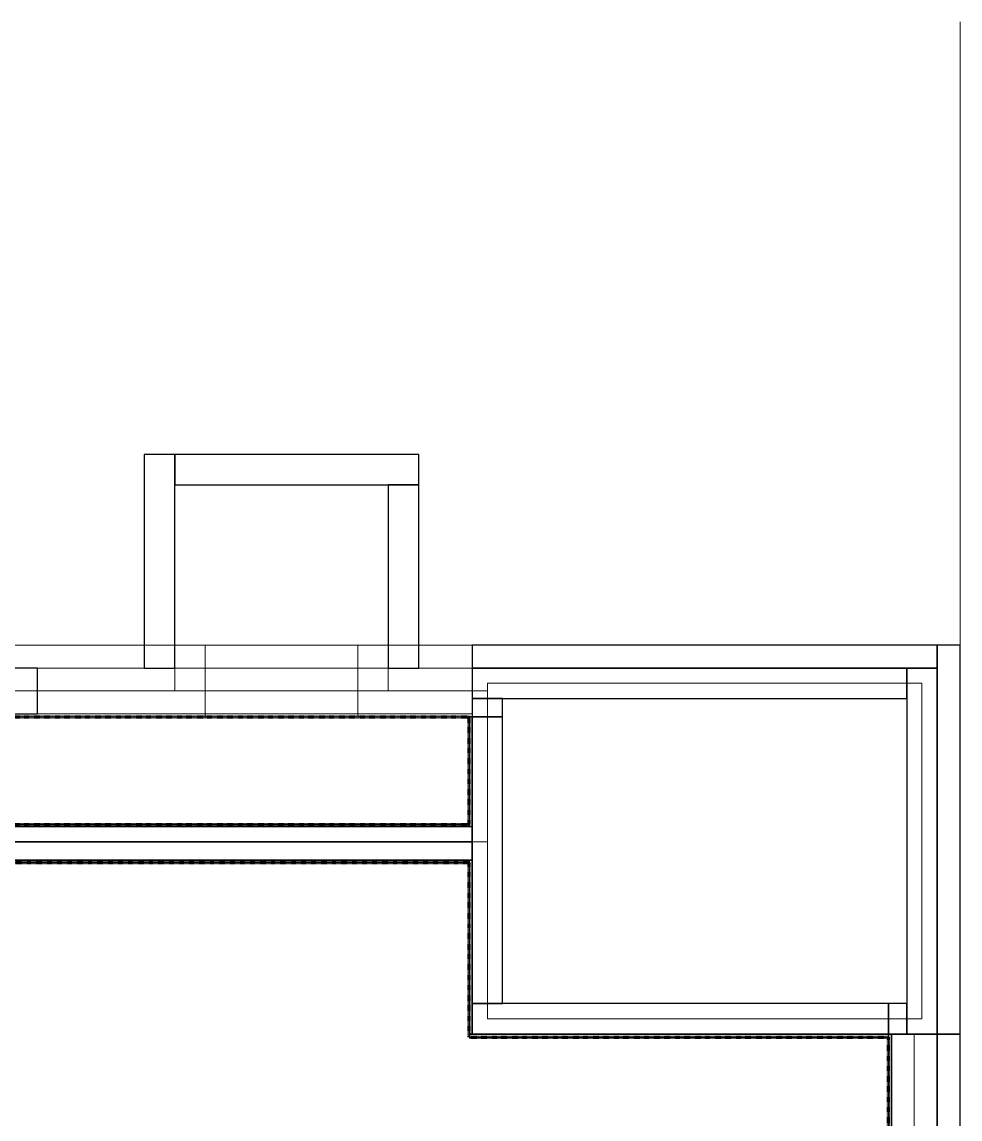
# Model space of a CAD drawing. Header units: millimetres. Extents: x -5300 to 98858, y -5196 to 93886.
# Drawn here: x 9648 to 15800, y 86693 to 93886 of the extents above; entities that cross this region are included whole.
import ezdxf

# ---------------------------------------------------------------- set-up
doc = ezdxf.new("R2010")
doc.units = ezdxf.units.MM
doc.linetypes.add('Штрих', pattern=[6.35, 3.175, -3.175])
doc.linetypes.add('Штрих_2_', pattern=[6.35, 3.175, -3.175])
for name, color, linetype, lineweight, true_color in [('_Разделитель помещений_', 4, 'Штрих', 70, 0x00ffff), ('Колонны', 7, 'Continuous', 18, 0x7f7f7f), ('Обобщенные модели', 7, 'Continuous', 18, 0x7f7f7f), ('Перекрытия', 7, 'Continuous', 18, 0x7f7f7f), ('Стены', 7, 'Continuous', 18, 0x7f7f7f), ('Стены разрез', 7, 'Continuous', 50, 0x7f7f7f)]:
    doc.layers.add(name, color=color, linetype=linetype, lineweight=lineweight, true_color=true_color)
doc.layers.add('Генплан', color=7, linetype='Continuous', lineweight=9)

# ---------------------------------------------------------------- blocks, each defined once
blk = doc.blocks.new('ПЕР-003 - ПЕР-003-240210-Подвал')
at = {"layer": 'Перекрытия', "color": 254, "true_color": 0xd4d4d4}
for p, q in [((12600, 89650), (-150, 89650)), ((-150, 89650), (12600, 89650)), ((12600, 87250), (12600, 89650)), ((12600, 89650), (12600, 87250)), ((12600, 89650), (12600, 89650)), ((15650, 87250), (12600, 87250)), ((12600, 87250), (15650, 87250)), ((12600, 87250), (12600, 87250)), ((15650, 83450), (15650, 87250)), ((15650, 87250), (15650, 83450)), ((15650, 87250), (15650, 87250))]:
    blk.add_line(p, q, dxfattribs=at)
blk = doc.blocks.new('СТН-02 - СТН-02 2-240958-Подвал')
at = {"layer": 'Стены', "color": 254, "true_color": 0xd4d4d4}
blk.add_line((0, 89500), (12700, 89500), dxfattribs=at)
blk = doc.blocks.new('СТН-02 - СТН-02-240951-Подвал')
at = {"layer": 'Стены', "color": 254, "true_color": 0xd4d4d4}
for p, q in [((-150, 89800), (12600, 89800)), ((-150, 89800), (12600, 89800)), ((-150, 89800), (10450, 89800)), ((10650, 89800), (10450, 89800)), ((10450, 89800), (10450, 89650)), ((10450, 89650), (10450, 89800)), ((10450, 89800), (10450, 89800)), ((10450, 89650), (10450, 89800)), ((10650, 89800), (10450, 89800)), ((10450, 89800), (10450, 89800)), ((10650, 89800), (10650, 89650)), ((10650, 89800), (10650, 89800)), ((10650, 89800), (10650, 89650)), ((10650, 89650), (10650, 89800)), ((10650, 89800), (12050, 89800)), ((10650, 89800), (10650, 89800)), ((10850, 89800), (10850, 89800)), ((10850, 89800), (10850, 89650)), ((10850, 89650), (10850, 89800)), ((10850, 89800), (11850, 89800)), ((10850, 89650), (10850, 89800)), ((11850, 89800), (10850, 89800)), ((10850, 89800), (10850, 89650)), ((10850, 89800), (10850, 89800)), ((10850, 89800), (11850, 89800)), ((11850, 89800), (10850, 89800)), ((11850, 89800), (11850, 89650)), ((11850, 89800), (11850, 89800)), ((11850, 89800), (11850, 89650)), ((11850, 89650), (11850, 89800)), ((11850, 89650), (11850, 89800)), ((11850, 89800), (11850, 89800)), ((12250, 89800), (12050, 89800)), ((12050, 89800), (12050, 89650)), ((12050, 89650), (12050, 89800)), ((12050, 89800), (12050, 89800)), ((12050, 89650), (12050, 89800)), ((12250, 89800), (12050, 89800)), ((12050, 89800), (12050, 89800)), ((12250, 89800), (12250, 89650)), ((12250, 89800), (12250, 89800)), ((12250, 89800), (12250, 89650)), ((12250, 89650), (12250, 89800)), ((12250, 89800), (12600, 89800)), ((12250, 89800), (12250, 89800)), ((12600, 89800), (12600, 89650)), ((12600, 89800), (12600, 89800)), ((12600, 89650), (12600, 89800)), ((12600, 89650), (12600, 89800)), ((12600, 89800), (12600, 89800)), ((-150, 89650), (12600, 89650)), ((-150, 89650), (10450, 89650)), ((12600, 89650), (-150, 89650)), ((9750, 89650), (12600, 89650)), ((9750, 89350), (9750, 89650)), ((9750, 89650), (9750, 89650)), ((9750, 89650), (9750, 89350)), ((9750, 89650), (9750, 89350)), ((12600, 89650), (9750, 89650)), ((9750, 89650), (9750, 89650)), ((12600, 89650), (9750, 89650)), ((10650, 89650), (10450, 89650)), ((10450, 89650), (10450, 89650)), ((10450, 89650), (10650, 89650)), ((10450, 89650), (10450, 89650)), ((10650, 89650), (12050, 89650)), ((10650, 89650), (10650, 89650)), ((10650, 89650), (10650, 89650)), ((10850, 89650), (10850, 89650)), ((10850, 89650), (11850, 89650)), ((11850, 89650), (10850, 89650)), ((10850, 89650), (10850, 89650)), ((11850, 89650), (10850, 89650)), ((10850, 89650), (11850, 89650)), ((10850, 89650), (10850, 89650)), ((10850, 89650), (10850, 89350)), ((10850, 89350), (10850, 89650)), ((10850, 89650), (11850, 89650)), ((10850, 89350), (10850, 89650)), ((11850, 89650), (10850, 89650)), ((10850, 89650), (10850, 89350)), ((10850, 89650), (11850, 89650)), ((11850, 89650), (10850, 89650)), ((10850, 89650), (10850, 89650)), ((11850, 89650), (11850, 89650)), ((11850, 89650), (11850, 89650)), ((11850, 89650), (11850, 89350)), ((11850, 89650), (11850, 89650)), ((11850, 89650), (11850, 89350)), ((11850, 89350), (11850, 89650)), ((11850, 89350), (11850, 89650)), ((11850, 89650), (11850, 89650)), ((12250, 89650), (12050, 89650)), ((12050, 89650), (12050, 89650)), ((12050, 89650), (12250, 89650)), ((12050, 89650), (12050, 89650)), ((12250, 89650), (12600, 89650)), ((12250, 89650), (12250, 89650)), ((12250, 89650), (12250, 89650)), ((12600, 89650), (12600, 89650)), ((12600, 89650), (12600, 89650)), ((12600, 89650), (12600, 89350)), ((12600, 89350), (12600, 89650)), ((12600, 89650), (12600, 89650)), ((12600, 89350), (12600, 89650)), ((12600, 89650), (12600, 89650)), ((170, 89350), (12600, 89350)), ((12600, 89350), (170, 89350)), ((12600, 89350), (170, 89350)), ((9750, 89350), (12600, 89350)), ((9750, 89350), (12600, 89350)), ((9750, 89350), (9750, 89350)), ((12600, 89350), (9750, 89350)), ((9750, 89350), (9750, 89350)), ((10850, 89350), (10850, 89350)), ((10850, 89350), (11850, 89350)), ((11850, 89350), (10850, 89350)), ((10850, 89350), (10850, 89350)), ((11850, 89350), (10850, 89350)), ((10850, 89350), (11850, 89350)), ((10850, 89350), (10850, 89350)), ((10850, 89350), (10850, 89330)), ((10850, 89330), (10850, 89350)), ((10850, 89350), (11850, 89350)), ((10850, 89330), (10850, 89350)), ((11850, 89350), (10850, 89350)), ((10850, 89350), (10850, 89330)), ((10850, 89350), (11850, 89350)), ((11850, 89350), (10850, 89350)), ((10850, 89350), (10850, 89350)), ((11850, 89350), (11850, 89350)), ((11850, 89350), (11850, 89350)), ((11850, 89350), (11850, 89330)), ((11850, 89350), (11850, 89350)), ((11850, 89350), (11850, 89330)), ((11850, 89330), (11850, 89350)), ((11850, 89330), (11850, 89350)), ((11850, 89350), (11850, 89350)), ((12600, 89350), (12600, 89350)), ((12600, 89350), (12600, 89350)), ((12600, 89350), (12600, 89330)), ((12600, 89330), (12600, 89350)), ((12600, 89350), (12600, 89350)), ((12600, 89330), (12600, 89350)), ((12600, 89350), (12600, 89350)), ((170, 89330), (12600, 89330)), ((170, 89330), (12600, 89330)), ((12600, 89330), (170, 89330)), ((10850, 89330), (10850, 89330)), ((10850, 89330), (11850, 89330)), ((11850, 89330), (10850, 89330)), ((10850, 89330), (10850, 89330)), ((11850, 89330), (10850, 89330)), ((10850, 89330), (11850, 89330)), ((11850, 89330), (11850, 89330)), ((11850, 89330), (11850, 89330)), ((12600, 89330), (12600, 89330)), ((12600, 89330), (12600, 89330))]:
    blk.add_line(p, q, dxfattribs=at)
blk = doc.blocks.new('СТН-02 - СТН-02-240955-Подвал')
for name in ['СТН-02 - СТН-02-240951-Подвал', 'СТН-02 - СТН-02 2-240958-Подвал']:
    blk.add_blockref(name, (0, 0))
blk = doc.blocks.new('СТН-03 - СТН-03 2-241070-Подвал')
at = {"layer": 'Стены', "color": 254, "true_color": 0xd4d4d4}
blk.add_line((15500, 87250), (15500, 83550), dxfattribs=at)
blk = doc.blocks.new('СТН-03 - СТН-03-241067-Подвал')
at = {"layer": 'Стены', "color": 254, "true_color": 0xd4d4d4}
for p, q in [((15330, 87250), (15330, 87250)), ((15350, 87250), (15350, 87250)), ((15350, 87250), (15350, 87250)), ((15650, 87250), (15650, 87250)), ((15650, 87250), (15650, 87250)), ((15800, 87250), (15800, 87250)), ((15330, 83650), (15330, 83650)), ((15350, 83650), (15350, 83650)), ((15350, 83650), (15350, 83650)), ((15650, 83650), (15650, 83650)), ((15650, 83650), (15650, 83650)), ((15800, 83650), (15800, 83650))]:
    blk.add_line(p, q, dxfattribs=at)
at = {"layer": 'Стены разрез', "color": 254, "lineweight": 25, "true_color": 0xd4d4d4}
for p, q in [((15350, 87250), (15330, 87250)), ((15330, 87250), (15330, 83650)), ((15350, 83650), (15350, 87250)), ((15650, 87250), (15350, 87250)), ((15350, 87250), (15350, 83650)), ((15650, 83650), (15650, 87250)), ((15800, 87250), (15650, 87250)), ((15650, 87250), (15650, 83650)), ((15800, 83650), (15800, 87250)), ((15330, 83650), (15350, 83650)), ((15350, 83650), (15650, 83650)), ((15650, 83650), (15800, 83650))]:
    blk.add_line(p, q, dxfattribs=at)
blk.add_blockref('СТН-03 - СТН-03 2-241070-Подвал', (0, 0))
blk = doc.blocks.new('СТВ_ЛШ-02 132858 - СТВ_ЛШ-02 2-245771-Подвал')
at = {"layer": 'Стены', "color": 254, "true_color": 0xd4d4d4}
blk.add_line((12700, 89330), (12700, 87350), dxfattribs=at)
blk = doc.blocks.new('СТВ_ЛШ-02 132858 - СТВ_ЛШ-02 132858-245768-Подвал')
at = {"layer": 'Стены', "color": 254, "true_color": 0xd4d4d4}
for p, q in [((12580, 89330), (12580, 89330)), ((12600, 89330), (12600, 89330)), ((12600, 89330), (12600, 89330)), ((12800, 89330), (12800, 89330)), ((12580, 88610), (12580, 88610)), ((12600, 88610), (12600, 88610)), ((12580, 88390), (12580, 88390)), ((12600, 88390), (12600, 88390)), ((12600, 87450), (12600, 87450)), ((12800, 87450), (12800, 87450)), ((12580, 87250), (12580, 87250)), ((12600, 87250), (12600, 87250))]:
    blk.add_line(p, q, dxfattribs=at)
at = {"layer": 'Стены разрез', "color": 254, "lineweight": 25, "true_color": 0xd4d4d4}
for p, q in [((12600, 89330), (12580, 89330)), ((12580, 89330), (12580, 88610)), ((12600, 88610), (12600, 89330)), ((12800, 89330), (12600, 89330)), ((12600, 89330), (12600, 87450)), ((12800, 87450), (12800, 89330)), ((12580, 88610), (12600, 88610)), ((12580, 88390), (12580, 87250)), ((12600, 88390), (12580, 88390)), ((12600, 87250), (12600, 88390)), ((12600, 87450), (12800, 87450)), ((12580, 87250), (12600, 87250))]:
    blk.add_line(p, q, dxfattribs=at)
blk.add_blockref('СТВ_ЛШ-02 132858 - СТВ_ЛШ-02 2-245771-Подвал', (0, 0))
blk = doc.blocks.new('СТН_ЛШ-02 133027 - СТН_ЛШ-02 2-245801-Подвал')
at = {"layer": 'Стены', "color": 254, "true_color": 0xd4d4d4}
blk.add_line((15550, 89550), (12700, 89550), dxfattribs=at)
blk = doc.blocks.new('СТН_ЛШ-02 133027 - СТН_ЛШ-02 133027-245798-Подвал')
at = {"layer": 'Стены', "color": 254, "true_color": 0xd4d4d4}
for p, q in [((12600, 89800), (12600, 89800)), ((15650, 89800), (15650, 89800)), ((12600, 89650), (12600, 89650)), ((12600, 89650), (12600, 89650)), ((15450, 89650), (15450, 89650)), ((15650, 89650), (15650, 89650)), ((12600, 89450), (12600, 89450)), ((15450, 89450), (15450, 89450))]:
    blk.add_line(p, q, dxfattribs=at)
at = {"layer": 'Стены разрез', "color": 254, "lineweight": 25, "true_color": 0xd4d4d4}
for p, q in [((15650, 89800), (12600, 89800)), ((12600, 89800), (12600, 89650)), ((15650, 89650), (15650, 89800)), ((12600, 89650), (15650, 89650)), ((15450, 89650), (12600, 89650)), ((12600, 89650), (12600, 89450)), ((15450, 89450), (15450, 89650)), ((12600, 89450), (15450, 89450))]:
    blk.add_line(p, q, dxfattribs=at)
blk.add_blockref('СТН_ЛШ-02 133027 - СТН_ЛШ-02 2-245801-Подвал', (0, 0))
blk = doc.blocks.new('СТВ_ЛШ-03 133198 - СТВ_ЛШ-03 2-245824-Подвал')
at = {"layer": 'Стены', "color": 254, "true_color": 0xd4d4d4}
blk.add_line((12700, 87350), (15330, 87350), dxfattribs=at)
blk = doc.blocks.new('СТВ_ЛШ-03 133198 - СТВ_ЛШ-03 133198-245821-Подвал')
at = {"layer": 'Стены', "color": 254, "true_color": 0xd4d4d4}
for p, q in [((12600, 87450), (12600, 87450)), ((15330, 87450), (15330, 87450)), ((12580, 87250), (12580, 87250)), ((12580, 87230), (12580, 87230)), ((12600, 87250), (12600, 87250)), ((15330, 87250), (15330, 87250)), ((15330, 87250), (15330, 87250)), ((15330, 87230), (15330, 87230))]:
    blk.add_line(p, q, dxfattribs=at)
at = {"layer": 'Стены разрез', "color": 254, "lineweight": 25, "true_color": 0xd4d4d4}
for p, q in [((15330, 87450), (12600, 87450)), ((12600, 87450), (12600, 87250)), ((15330, 87250), (15330, 87450)), ((15330, 87250), (12580, 87250)), ((12580, 87250), (12580, 87230)), ((12580, 87230), (15330, 87230)), ((12600, 87250), (15330, 87250)), ((15330, 87230), (15330, 87250))]:
    blk.add_line(p, q, dxfattribs=at)
blk.add_blockref('СТВ_ЛШ-03 133198 - СТВ_ЛШ-03 2-245824-Подвал', (0, 0))
blk = doc.blocks.new('СТН_ЛШ-01 133368 - СТН_ЛШ-01 2-245847-Подвал')
at = {"layer": 'Стены', "color": 254, "true_color": 0xd4d4d4}
blk.add_line((15550, 87350), (15550, 89550), dxfattribs=at)
blk = doc.blocks.new('СТН_ЛШ-01 133368 - СТН_ЛШ-01 133368-245844-Подвал')
at = {"layer": 'Стены', "color": 254, "true_color": 0xd4d4d4}
for p, q in [((15650, 89800), (15650, 89800)), ((15800, 89800), (15800, 89800)), ((15450, 89650), (15450, 89650)), ((15650, 89650), (15650, 89650)), ((15450, 87250), (15450, 87250)), ((15650, 87250), (15650, 87250)), ((15650, 87250), (15650, 87250)), ((15800, 87250), (15800, 87250))]:
    blk.add_line(p, q, dxfattribs=at)
at = {"layer": 'Стены разрез', "color": 254, "lineweight": 25, "true_color": 0xd4d4d4}
for p, q in [((15800, 89800), (15650, 89800)), ((15650, 89800), (15650, 87250)), ((15800, 87250), (15800, 89800)), ((15650, 89650), (15450, 89650)), ((15450, 89650), (15450, 87250)), ((15650, 87250), (15650, 89650)), ((15450, 87250), (15650, 87250)), ((15650, 87250), (15800, 87250))]:
    blk.add_line(p, q, dxfattribs=at)
blk.add_blockref('СТН_ЛШ-01 133368 - СТН_ЛШ-01 2-245847-Подвал', (0, 0))
blk = doc.blocks.new('СТВ_ЛШ-01 133481 - СТВ_ЛШ-01 2-245870-Подвал')
at = {"layer": 'Стены', "color": 254, "true_color": 0xd4d4d4}
blk.add_line((12700, 89550), (12700, 89330), dxfattribs=at)
blk = doc.blocks.new('СТВ_ЛШ-01 133481 - СТВ_ЛШ-01 133481-245867-Подвал')
at = {"layer": 'Стены', "color": 254, "true_color": 0xd4d4d4}
for p, q in [((12600, 89450), (12600, 89450)), ((12800, 89450), (12800, 89450)), ((12600, 89330), (12600, 89330)), ((12800, 89330), (12800, 89330))]:
    blk.add_line(p, q, dxfattribs=at)
at = {"layer": 'Стены разрез', "color": 254, "lineweight": 25, "true_color": 0xd4d4d4}
for p, q in [((12800, 89450), (12600, 89450)), ((12600, 89450), (12600, 89330)), ((12800, 89330), (12800, 89450)), ((12600, 89330), (12800, 89330))]:
    blk.add_line(p, q, dxfattribs=at)
blk.add_blockref('СТВ_ЛШ-01 133481 - СТВ_ЛШ-01 2-245870-Подвал', (0, 0))
blk = doc.blocks.new('СТВ_ЛШ-03 133600 - СТВ_ЛШ-03 2-245886-Подвал')
at = {"layer": 'Стены', "color": 254, "true_color": 0xd4d4d4}
blk.add_line((15330, 87350), (15550, 87350), dxfattribs=at)
blk = doc.blocks.new('СТВ_ЛШ-03 133600 - СТВ_ЛШ-03 133600-245883-Подвал')
at = {"layer": 'Стены', "color": 254, "true_color": 0xd4d4d4}
for p, q in [((15330, 87450), (15330, 87450)), ((15450, 87450), (15450, 87450)), ((15330, 87250), (15330, 87250)), ((15450, 87250), (15450, 87250))]:
    blk.add_line(p, q, dxfattribs=at)
at = {"layer": 'Стены разрез', "color": 254, "lineweight": 25, "true_color": 0xd4d4d4}
for p, q in [((15450, 87450), (15330, 87450)), ((15330, 87450), (15330, 87250)), ((15450, 87250), (15450, 87450)), ((15330, 87250), (15450, 87250))]:
    blk.add_line(p, q, dxfattribs=at)
blk.add_blockref('СТВ_ЛШ-03 133600 - СТВ_ЛШ-03 2-245886-Подвал', (0, 0))
blk = doc.blocks.new('СТВ_Перегородка_Кирпич 208370 - СТВ_Перегородка_Кирпич 2-248295-Подвал')
at = {"layer": 'Стены', "color": 254, "true_color": 0xd4d4d4}
blk.add_line((0, 88510), (12700, 88510), dxfattribs=at)
blk = doc.blocks.new('СТВ_Перегородка_Кирпич 208370 - СТВ_Перегородка_Кирпич 208370-248292-Подвал')
at = {"layer": 'Стены', "color": 254, "true_color": 0xd4d4d4}
for p, q in [((12580, 88625), (12580, 88625)), ((12580, 88610), (12580, 88610)), ((12600, 88610), (12600, 88610)), ((12600, 88510), (12600, 88510)), ((12600, 88510), (12600, 88510)), ((12580, 88390), (12580, 88390)), ((12580, 88375), (12580, 88375)), ((12600, 88390), (12600, 88390))]:
    blk.add_line(p, q, dxfattribs=at)
at = {"layer": 'Стены разрез', "color": 254, "lineweight": 25, "true_color": 0xd4d4d4}
for p, q in [((12580, 88625), (170, 88625)), ((12580, 88610), (12580, 88625)), ((12600, 88610), (150, 88610)), ((170, 88610), (12580, 88610)), ((12600, 88510), (12600, 88610)), ((12600, 88510), (150, 88510)), ((150, 88510), (12600, 88510)), ((12600, 88390), (12600, 88510)), ((150, 88390), (12600, 88390)), ((12580, 88390), (7350, 88390)), ((7350, 88375), (12580, 88375)), ((12580, 88375), (12580, 88390))]:
    blk.add_line(p, q, dxfattribs=at)
blk.add_blockref('СТВ_Перегородка_Кирпич 208370 - СТВ_Перегородка_Кирпич 2-248295-Подвал', (0, 0))
blk = doc.blocks.new('СТН-01 235793 - СТН-01 2-249111-Подвал')
at = {"layer": 'Стены', "color": 254, "true_color": 0xd4d4d4}
blk.add_line((10650, 89500), (10650, 90850), dxfattribs=at)
blk = doc.blocks.new('СТН-01 235793 - СТН-01 235793-249108-Подвал')
at = {"layer": 'Стены', "color": 254, "true_color": 0xd4d4d4}
for p, q in [((10450, 91050), (10450, 91050)), ((10650, 91050), (10650, 91050)), ((10450, 89650), (10450, 89650)), ((10650, 89650), (10650, 89650))]:
    blk.add_line(p, q, dxfattribs=at)
at = {"layer": 'Стены разрез', "color": 254, "lineweight": 25, "true_color": 0xd4d4d4}
for p, q in [((10650, 91050), (10450, 91050)), ((10450, 91050), (10450, 89650)), ((10650, 89650), (10650, 91050)), ((10450, 89650), (10650, 89650))]:
    blk.add_line(p, q, dxfattribs=at)
blk.add_blockref('СТН-01 235793 - СТН-01 2-249111-Подвал', (0, 0))
blk = doc.blocks.new('СТН-02 235905 - СТН-02 2-249127-Подвал')
at = {"layer": 'Стены', "color": 254, "true_color": 0xd4d4d4}
blk.add_line((10650, 90850), (12050, 90850), dxfattribs=at)
blk = doc.blocks.new('СТН-02 235905 - СТН-02 235905-249124-Подвал')
at = {"layer": 'Стены', "color": 254, "true_color": 0xd4d4d4}
for p, q in [((10650, 91050), (10650, 91050)), ((12250, 91050), (12250, 91050)), ((10650, 90850), (10650, 90850)), ((12250, 90850), (12250, 90850))]:
    blk.add_line(p, q, dxfattribs=at)
at = {"layer": 'Стены разрез', "color": 254, "lineweight": 25, "true_color": 0xd4d4d4}
for p, q in [((12250, 91050), (10650, 91050)), ((10650, 91050), (10650, 90850)), ((12250, 90850), (12250, 91050)), ((10650, 90850), (12250, 90850))]:
    blk.add_line(p, q, dxfattribs=at)
blk.add_blockref('СТН-02 235905 - СТН-02 2-249127-Подвал', (0, 0))
blk = doc.blocks.new('СТН-03 236017 - СТН-03 2-249143-Подвал')
at = {"layer": 'Стены', "color": 254, "true_color": 0xd4d4d4}
blk.add_line((12050, 90850), (12050, 89500), dxfattribs=at)
blk = doc.blocks.new('СТН-03 236017 - СТН-03 236017-249140-Подвал')
at = {"layer": 'Стены', "color": 254, "true_color": 0xd4d4d4}
for p, q in [((12050, 90850), (12050, 90850)), ((12250, 90850), (12250, 90850)), ((12050, 89650), (12050, 89650)), ((12250, 89650), (12250, 89650))]:
    blk.add_line(p, q, dxfattribs=at)
at = {"layer": 'Стены разрез', "color": 254, "lineweight": 25, "true_color": 0xd4d4d4}
for p, q in [((12250, 90850), (12050, 90850)), ((12050, 90850), (12050, 89650)), ((12250, 89650), (12250, 90850)), ((12050, 89650), (12250, 89650))]:
    blk.add_line(p, q, dxfattribs=at)
blk.add_blockref('СТН-03 236017 - СТН-03 2-249143-Подвал', (0, 0))
blk = doc.blocks.new('ПОТ-4_4_2 - ПОТ-4_4_2-250020-Подвал')
at = {"layer": 'Обобщенные модели', "color": 254, "true_color": 0xd4d4d4}
for p, q in [((12600, 89350), (150, 89350)), ((150, 89350), (12600, 89350)), ((12600, 88610), (12600, 89350)), ((12600, 89350), (12600, 88610)), ((12600, 89350), (12600, 89350)), ((150, 88610), (12600, 88610)), ((12600, 88610), (150, 88610)), ((12600, 88610), (12600, 88610))]:
    blk.add_line(p, q, dxfattribs=at)
blk = doc.blocks.new('Местность - Местность-379060-Подвал')
at = {"layer": 'Генплан', "color": 253, "true_color": 0xaaaaaa}
for p, q in [((15800, 89800), (15800, 93885.9)), ((15800, 89800), (15800, 93885.9)), ((15800, 93885.9), (15800, 89800)), ((15800, 93885.9), (15800, 89800)), ((15800, 93885.9), (15800, 89800)), ((15800, 89800), (15800, 93885.9)), ((-300, 89800), (15800, 89800)), ((15800, 89800), (-300, 89800)), ((7984.5, 89800), (15800, 89800)), ((15800, 89800), (15800, 89800)), ((15800, 89800), (15800, 89800)), ((15800, 89800), (15800, 89800)), ((15800, 89800), (15800, 89800)), ((15800, 89800), (15800, 79850)), ((15800, 89800), (15800, 79850)), ((15800, 79850), (15800, 89800))]:
    blk.add_line(p, q, dxfattribs=at)
blk = doc.blocks.new('Местность - Местность-379064-Подвал')
blk.add_blockref('Местность - Местность-379060-Подвал', (0, 0))
blk = doc.blocks.new('Железобетон - Колонны 500 x 300 41945 - Железобетон - Колонны 500 x 300 41945-384644-Подвал')
at = {"layer": 'Колонны', "color": 254, "lineweight": 25, "true_color": 0xd4d4d4}
for p, q in [((250, 150), (-250, 150)), ((-250, 150), (-250, -150)), ((250, -150), (250, 150)), ((-250, -150), (250, -150))]:
    blk.add_line(p, q, dxfattribs=at)
at = {"layer": 'Колонны', "color": 254, "true_color": 0xd4d4d4}
for p, q in [((-250, 150), (-250, 150)), ((250, 150), (250, 150)), ((-250, -150), (-250, -150)), ((250, -150), (250, -150))]:
    blk.add_line(p, q, dxfattribs=at)

msp = doc.modelspace()

# ---------------------------------------------------------------- linework, layer by layer
at = {"layer": '_Разделитель помещений_', "color": 131, "linetype": 'Штрих_2_', "true_color": 0xaaffff}
for p, q in [((170, 89330), (12580, 89330)), ((12580, 88625), (12580, 89330)), ((170, 88625), (12580, 88625)), ((7365, 88375), (12580, 88375)), ((12580, 87230), (12580, 88375)), ((12580, 87230), (15330, 87230)), ((15330, 83670), (15330, 87230))]:
    msp.add_line(p, q, dxfattribs=at)
at = {"layer": 'Перекрытия', "color": 254, "true_color": 0xd4d4d4}
for p, q in [((-150, 89650), (12600, 89650)), ((12600, 89650), (-150, 89650)), ((12600, 89650), (12600, 87250)), ((12600, 87250), (12600, 89650)), ((12600, 87250), (12600, 89650)), ((12600, 89650), (15650, 89650)), ((15650, 89650), (12600, 89650)), ((12600, 89650), (12600, 87250)), ((15650, 89650), (15650, 87250)), ((15650, 87250), (15650, 89650)), ((12600, 87250), (15650, 87250)), ((15650, 87250), (12600, 87250)), ((15650, 87250), (12600, 87250)), ((12600, 87250), (15650, 87250)), ((15650, 87250), (15650, 83450)), ((15650, 83450), (15650, 87250))]:
    msp.add_line(p, q, dxfattribs=at)

# ---------------------------------------------------------------- block references
at = {"layer": 'Генплан', "color": 253, "true_color": 0xaaaaaa}
msp.add_blockref('Местность - Местность-379064-Подвал', (0, 0), dxfattribs=at)
at = {"layer": 'Колонны', "color": 254, "true_color": 0xd4d4d4}
msp.add_blockref('Железобетон - Колонны 500 x 300 41945 - Железобетон - Колонны 500 x 300 41945-384644-Подвал', (9500, 89500), dxfattribs=at)
at = {"layer": 'Обобщенные модели', "color": 254, "true_color": 0xd4d4d4}
msp.add_blockref('ПОТ-4_4_2 - ПОТ-4_4_2-250020-Подвал', (0, 0), dxfattribs=at)
at = {"layer": 'Перекрытия', "color": 254, "true_color": 0xd4d4d4}
msp.add_blockref('ПЕР-003 - ПЕР-003-240210-Подвал', (0, 0), dxfattribs=at)
at = {"layer": 'Стены', "color": 254, "true_color": 0xd4d4d4}
for name in ['СТН-01 235793 - СТН-01 235793-249108-Подвал', 'СТН-02 235905 - СТН-02 235905-249124-Подвал', 'СТН-03 236017 - СТН-03 236017-249140-Подвал', 'СТН-02 - СТН-02-240955-Подвал', 'СТН_ЛШ-02 133027 - СТН_ЛШ-02 133027-245798-Подвал', 'СТН_ЛШ-01 133368 - СТН_ЛШ-01 133368-245844-Подвал', 'СТВ_ЛШ-01 133481 - СТВ_ЛШ-01 133481-245867-Подвал', 'СТВ_ЛШ-02 132858 - СТВ_ЛШ-02 132858-245768-Подвал', 'СТВ_Перегородка_Кирпич 208370 - СТВ_Перегородка_Кирпич 208370-248292-Подвал', 'СТВ_ЛШ-03 133198 - СТВ_ЛШ-03 133198-245821-Подвал', 'СТВ_ЛШ-03 133600 - СТВ_ЛШ-03 133600-245883-Подвал', 'СТН-03 - СТН-03-241067-Подвал']:
    msp.add_blockref(name, (0, 0), dxfattribs=at)

doc.saveas('drawing.dxf')
